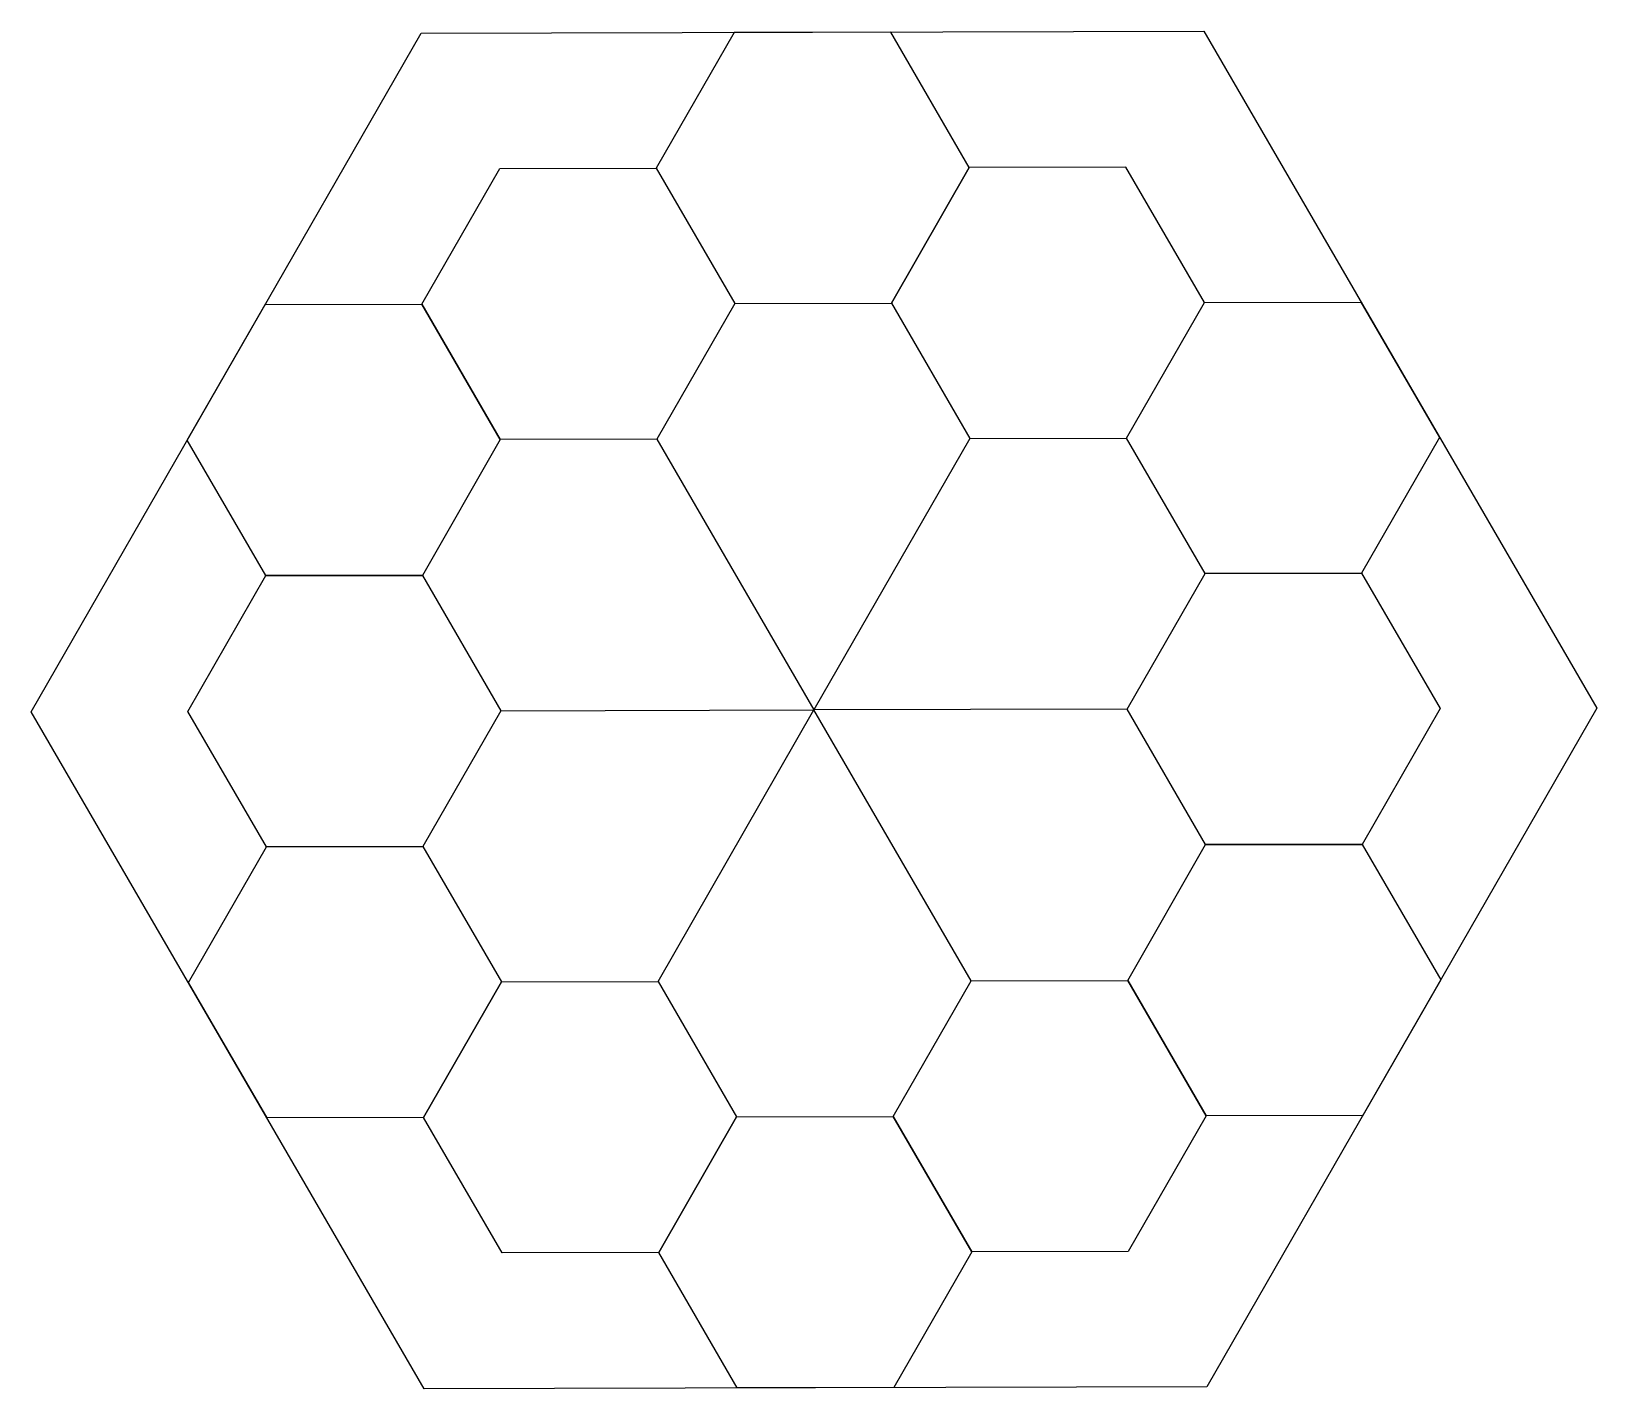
# Model space of a CAD drawing. Header units: millimetres. Extents: x -173 to 173, y -150 to 150.
import ezdxf

# ---------------------------------------------------------------- set-up
doc = ezdxf.new("R2010")
doc.units = ezdxf.units.MM
doc.layers.get('0').update_dxf_attribs({"linetype": 'CONTINUOUS'})

msp = doc.modelspace()

# ---------------------------------------------------------------- linework, layer by layer
for p, q in [((-17.66, 149.96), (-34.91, 119.92)), ((16.98, 150.04), (-17.66, 149.96)), ((34.37, 120.08), (16.98, 150.04)), ((-34.91, 119.92), (-17.52, 89.96)), ((17.12, 90.04), (34.37, 120.08)), ((34.37, 120.08), (17.12, 90.04)), ((69.01, 120.16), (34.37, 120.08)), ((86.4, 90.2), (69.01, 120.16)), ((69.15, 60.16), (86.4, 90.2)), ((-17.52, 89.96), (17.12, 90.04)), ((17.12, 90.04), (34.51, 60.08)), ((-34.78, 59.92), (0, 0)), ((34.51, 60.08), (0, 0)), ((34.51, 60.08), (69.15, 60.16)), ((-69.28, -0.16), (0, 0)), ((-34.51, -60.08), (0, 0)), ((69.28, 0.16), (0, 0)), ((34.78, -59.92), (0, 0))]:
    msp.add_line(p, q)
for points in [[(-173.2, -0.39), (-86.94, 149.8), (86.26, 150.19), (173.2, 0.39), (86.94, -149.8), (-86.26, -150.19)], [(-69.55, 119.84), (-34.91, 119.92), (-17.52, 89.96), (-34.78, 59.92), (-69.42, 59.84), (-86.81, 89.8)], [(138.43, 60.31), (121.18, 30.27), (86.53, 30.2), (69.15, 60.16), (86.4, 90.2), (121.04, 90.27)], [(-121.45, 89.73), (-86.81, 89.8), (-69.42, 59.84), (-86.67, 29.8), (-121.31, 29.73), (-138.7, 59.69)], [(-138.56, -0.31), (-121.31, 29.73), (-86.67, 29.8), (-69.28, -0.16), (-86.53, -30.2), (-121.18, -30.27)], [(138.56, 0.31), (121.31, -29.73), (86.67, -29.8), (69.28, 0.16), (86.53, 30.2), (121.18, 30.27)], [(-138.43, -60.31), (-121.18, -30.27), (-86.53, -30.2), (-69.15, -60.16), (-86.4, -90.2), (-121.04, -90.27)], [(121.45, -89.73), (86.81, -89.8), (69.42, -59.84), (86.67, -29.8), (121.31, -29.73), (138.7, -59.69)], [(-69.01, -120.16), (-86.4, -90.2), (-69.15, -60.16), (-34.51, -60.08), (-17.12, -90.04), (-34.37, -120.08)], [(69.55, -119.84), (34.91, -119.92), (17.52, -89.96), (34.78, -59.92), (69.42, -59.84), (86.81, -89.8)], [(-16.98, -150.04), (-34.37, -120.08), (-17.12, -90.04), (17.52, -89.96), (34.91, -119.92), (17.66, -149.96)]]:
    msp.add_lwpolyline(points, close=True)

doc.saveas('drawing.dxf')
